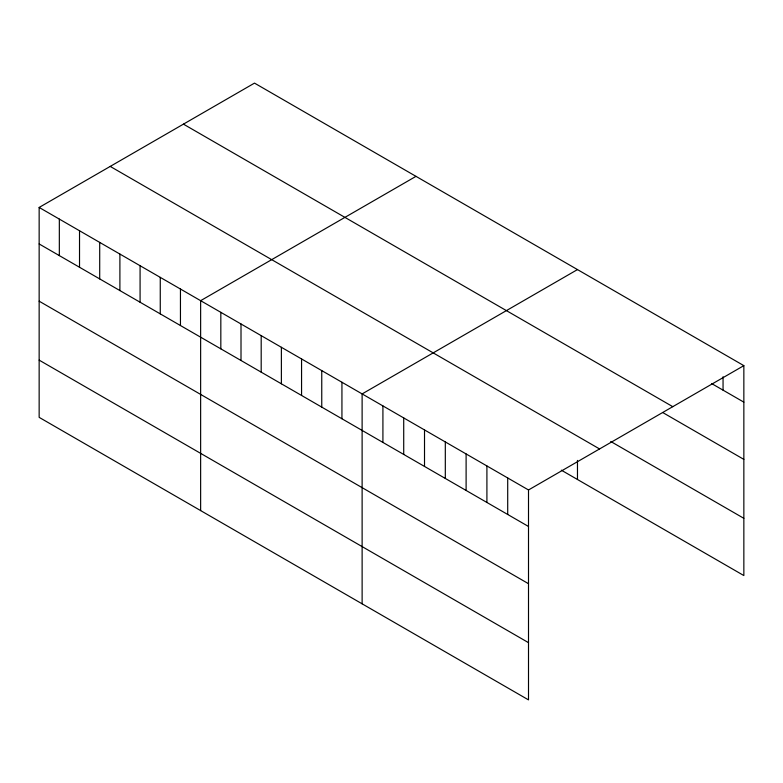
<?xml version="1.0" encoding="UTF-8"?>
<svg xmlns="http://www.w3.org/2000/svg" width="783" height="783" viewBox="0 0 783 783"><rect width="100%" height="100%" fill="white"/><g stroke="black" fill="none" stroke-linecap="round" stroke-linejoin="round"><path stroke-width="1.17" d="M39.15 207.446L528.505 489.972L528.505 699.885L39.15 417.359L39.15 207.446L254.495 83.115L743.85 365.641L743.85 575.554L561.323 470.172M415.988 176.351L200.634 300.682L200.634 510.585M577.472 269.587L362.118 393.918L362.128 603.82M528.505 489.972L743.85 365.641M711.61 383.543L743.85 402.149M183.437 124.145L672.783 406.671M662.741 412.543L743.85 459.376M610.75 441.485L743.85 518.326M110.217 166.417L599.563 448.943M39.15 243.953L528.505 526.479M39.15 301.181L528.505 583.707M39.15 360.131L528.505 642.657M723.052 376.76L723.052 390.149M577.472 460.414L577.472 479.49M507.707 477.963L507.707 514.47M486.909 465.963L486.909 502.471M466.11 453.954L466.11 490.461M445.312 441.945L445.312 478.452M424.513 429.936L424.513 466.443M403.715 417.926L403.715 454.434M382.916 405.927L382.916 442.434M341.936 382.261L341.936 418.768M321.754 370.604L321.754 407.111M301.563 358.957L301.563 395.464M281.381 347.3L281.381 383.807M261.189 335.643L261.189 372.15M241.007 323.996L241.007 360.503M220.826 312.339L220.826 348.846M180.452 289.025L180.452 325.532M160.261 277.378L160.261 313.885M140.079 265.721L140.079 302.228M119.897 254.064L119.897 290.571M99.705 242.407L99.705 278.914M79.523 230.76L79.523 267.267M59.332 219.103L59.332 255.61"/></g></svg>
